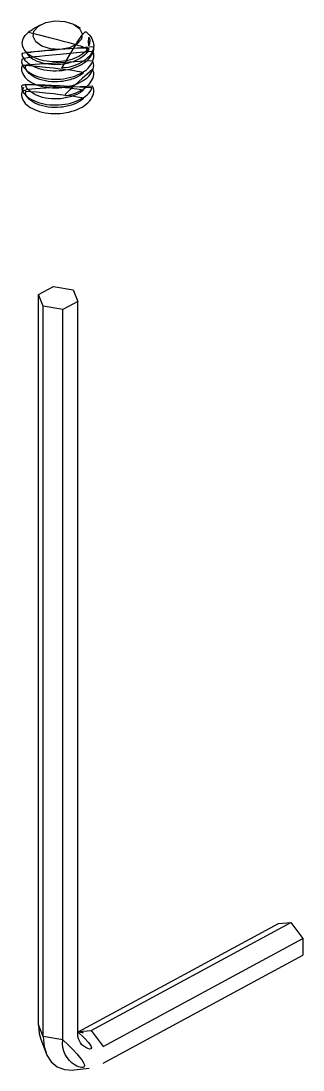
# Model space of a CAD drawing. Extents: x 16296680691 to 16296681342, y -37409617466 to -37409616989.
# Drawn here: x 16296681194.1 to 16296681208.3, y -37409617164.7 to -37409617111.7 of the extents above; entities that cross this region are included whole.
import ezdxf

# ---------------------------------------------------------------- set-up
doc = ezdxf.new("R2010")
doc.units = 0
doc.header["$LTSCALE"] = 10
doc.header["$MEASUREMENT"] = 0
doc.layers.get('0').update_dxf_attribs({"linetype": 'CONTINUOUS'})

msp = doc.modelspace()

# ---------------------------------------------------------------- linework, layer by layer
at = {"color": 7, "linetype": 'Continuous', "lineweight": 25}
for p, q in [((16296681194.641541, -37409617112.142609), (16296681194.441601, -37409617112.256401)), ((16296681195.030729, -37409617111.897438), (16296681194.632759, -37409617112.127258)), ((16296681197.066681, -37409617112.052139), (16296681196.79879, -37409617111.897438)), ((16296681197.54355, -37409617112.847214), (16296681197.54355, -37409617112.716911)), ((16296681194.943859, -37409617125.519608), (16296681195.70303, -37409617125.108437)), ((16296681195.18111, -37409617126.104736), (16296681194.943859, -37409617125.519608)), ((16296681194.943859, -37409617162.449677), (16296681194.943859, -37409617125.519608)), ((16296681195.70303, -37409617125.108437), (16296681196.69945, -37409617125.282387)), ((16296681196.69945, -37409617125.282387), (16296681196.936701, -37409617125.867523)), ((16296681196.936701, -37409617125.867523), (16296681196.177521, -37409617126.278702)), ((16296681196.936701, -37409617162.797592), (16296681196.936701, -37409617125.867523)), ((16296681196.177521, -37409617126.278702), (16296681195.18111, -37409617126.104736)), ((16296681195.18111, -37409617163.034813), (16296681195.18111, -37409617126.104736)), ((16296681196.177521, -37409617163.208771), (16296681196.177521, -37409617126.278702)), ((16296681196.980921, -37409617162.777168), (16296681207.063841, -37409617157.316139)), ((16296681197.59775, -37409617162.731697), (16296681207.68067, -37409617157.270683)), ((16296681207.063841, -37409617157.316139), (16296681207.68067, -37409617157.270683)), ((16296681207.68067, -37409617157.270683), (16296681208.297501, -37409617158.075233)), ((16296681198.214581, -37409617163.536247), (16296681208.297501, -37409617158.075233)), ((16296681208.297501, -37409617158.075233), (16296681208.297501, -37409617158.92524)), ((16296681198.214581, -37409617164.386261), (16296681208.297501, -37409617158.92524)), ((16296681195.18111, -37409617163.034813), (16296681194.943859, -37409617162.449677)), ((16296681195.05167, -37409617163.123444), (16296681195.309, -37409617163.834122)), ((16296681196.177521, -37409617163.208771), (16296681195.18111, -37409617163.034813)), ((16296681196.980921, -37409617162.777168), (16296681197.59775, -37409617162.731697)), ((16296681197.59775, -37409617162.731697), (16296681198.214581, -37409617163.536247)), ((16296681196.747471, -37409617164.719231), (16296681197.49785, -37409617164.628609))]:
    msp.add_line(p, q, dxfattribs=at)
at = {"color": 7, "linetype": 'Continuous', "lineweight": 25, "flags": 128}
for points in [[(16296681196.2766, -37409617111.716904), (16296681196.70693, -37409617111.849411), (16296681197.016661, -37409617112.06691), (16296681197.15864, -37409617112.336273), (16296681197.11125, -37409617112.616501), (16296681196.881701, -37409617112.864929), (16296681196.50495, -37409617113.043732), (16296681196.03834, -37409617113.125687), (16296681195.552919, -37409617113.098343), (16296681195.122589, -37409617112.96582), (16296681194.812851, -37409617112.748322), (16296681194.670879, -37409617112.478958), (16296681194.718269, -37409617112.19873), (16296681194.947821, -37409617111.950302), (16296681195.324579, -37409617111.7715), (16296681195.79118, -37409617111.689537), (16296681196.2766, -37409617111.716904)], [(16296681194.943859, -37409617162.449677), (16296681194.983, -37409617162.873444), (16296681195.05167, -37409617163.123444)], [(16296681195.18111, -37409617163.034813), (16296681195.227539, -37409617163.537537), (16296681195.365061, -37409617163.970642), (16296681195.588381, -37409617164.317482), (16296681195.88892, -37409617164.564728), (16296681196.255131, -37409617164.702888), (16296681196.672939, -37409617164.726639), (16296681196.747471, -37409617164.719231)]]:
    msp.add_lwpolyline(points, dxfattribs=at)
at = {"color": 7, "linetype": 'Continuous', "lineweight": 25}
for centre, radius, start, end in [((16296681196.80242, -37409617112.728203), 0.725872, 342.794074, 68.6501431), ((16296681197.727171, -37409617162.904762), 0.797712, 172.2791947, 307.6616555), ((16296681197.24028, -37409617162.213043), 0.629913, 241.1868124, 304.5745101), ((16296681197.43762, -37409617163.379608), 1.271622, 172.2791947, 307.6616555)]:
    msp.add_arc(centre, radius, start, end, dxfattribs=at)
for points, knots in [([(16296681194.441601, -37409617112.256401), (16296681194.36524, -37409617112.3293), (16296681194.18792, -37409617112.498596), (16296681194.097851, -37409617112.808861), (16296681194.195141, -37409617113.144608), (16296681194.49188, -37409617113.437088), (16296681194.944059, -37409617113.650017), (16296681195.49671, -37409617113.765373), (16296681196.08642, -37409617113.764061), (16296681196.64325, -37409617113.647209), (16296681197.104259, -37409617113.434128), (16296681197.38689, -37409617113.182648), (16296681197.466471, -37409617113.007492), (16296681197.4958, -37409617112.942917)], [0, 0, 0, 0, 0.075533253, 0.1754176, 0.275306692, 0.374580468, 0.471358076, 0.568137847, 0.664534402, 0.758205373, 0.851876932, 0.945392092, 1, 1, 1, 1]), ([(16296681196.126459, -37409617114.067886), (16296681196.180901, -37409617114.065552), (16296681196.43985, -37409617114.054413), (16296681196.87501, -37409617113.915024), (16296681197.34676, -37409617113.665871), (16296681197.654909, -37409617113.327881), (16296681197.768709, -37409617112.949074), (16296681197.66625, -37409617112.575851), (16296681197.445721, -37409617112.29406), (16296681197.23288, -37409617112.172546), (16296681197.172079, -37409617112.137833)], [0, 0, 0, 0, 0.039955925, 0.190043967, 0.340128367, 0.490012354, 0.640083135, 0.790190811, 0.940067876, 1, 1, 1, 1]), ([(16296681197.68082, -37409617113.231773), (16296681197.68685, -37409617113.241203), (16296681197.76763, -37409617113.36763), (16296681197.73564, -37409617113.640678), (16296681197.56155, -37409617114.004852), (16296681197.180599, -37409617114.314377), (16296681196.661989, -37409617114.53466), (16296681196.057819, -37409617114.647423), (16296681195.43751, -37409617114.637321), (16296681194.8717, -37409617114.509483), (16296681194.42135, -37409617114.284813), (16296681194.149099, -37409617113.9879), (16296681194.0571, -37409617113.700119), (16296681194.13876, -37409617113.536018), (16296681194.167601, -37409617113.478073)], [0, 0, 0, 0, 0.007580945, 0.101671895, 0.195732682, 0.289892536, 0.383978593, 0.47807982, 0.572196466, 0.666293351, 0.760396261, 0.854507186, 0.948614449, 1, 1, 1, 1]), ([(16296681197.718269, -37409617112.998466), (16296681197.723669, -37409617113.016777), (16296681197.765511, -37409617113.158386), (16296681197.645241, -37409617113.432617), (16296681197.3538, -37409617113.768341), (16296681196.88026, -37409617114.026047), (16296681196.30307, -37409617114.183891), (16296681195.680321, -37409617114.223442), (16296681195.08536, -37409617114.139549), (16296681194.579981, -37409617113.951027), (16296681194.241329, -37409617113.679352), (16296681194.083611, -37409617113.432243), (16296681194.11095, -37409617113.29454), (16296681194.11657, -37409617113.266228)], [0, 0, 0, 0, 0.015780876, 0.122074968, 0.228362315, 0.334679603, 0.440973303, 0.547253565, 0.653579643, 0.759872125, 0.866145847, 0.972479764, 1, 1, 1, 1]), ([(16296681194.358761, -37409617113.266083), (16296681194.389721, -37409617113.336601), (16296681194.47064, -37409617113.520943), (16296681194.860769, -37409617113.747589), (16296681195.429701, -37409617113.899483), (16296681196.080799, -37409617113.910248), (16296681196.704281, -37409617113.771217), (16296681197.202009, -37409617113.507278), (16296681197.50631, -37409617113.178772), (16296681197.51531, -37409617112.945282), (16296681197.51914, -37409617112.845863)], [0, 0, 0, 0, 0.085406117, 0.223233794, 0.35753491, 0.491836026, 0.629663702, 0.762038848, 0.898670896, 1, 1, 1, 1]), ([(16296681197.67783, -37409617113.705917), (16296681197.698, -37409617113.750679), (16296681197.772751, -37409617113.91658), (16296681197.689091, -37409617114.221977), (16296681197.431459, -37409617114.569778), (16296681196.98926, -37409617114.845993), (16296681196.429211, -37409617115.026352), (16296681195.810289, -37409617115.091591), (16296681195.202829, -37409617115.032288), (16296681194.677271, -37409617114.864227), (16296681194.286671, -37409617114.606773), (16296681194.097851, -37409617114.290771), (16296681194.061489, -37409617114.041077), (16296681194.146311, -37409617113.922157), (16296681194.15836, -37409617113.905273)], [0, 0, 0, 0, 0.035068462, 0.12998445, 0.224883404, 0.319836942, 0.414751039, 0.509644512, 0.604604191, 0.699515632, 0.794403502, 0.889368573, 0.984276586, 1, 1, 1, 1]), ([(16296681194.310381, -37409617113.931099), (16296681194.303101, -37409617113.960457), (16296681194.268499, -37409617114.09993), (16296681194.45466, -37409617114.35421), (16296681194.851549, -37409617114.614441), (16296681195.43169, -37409617114.765198), (16296681196.081921, -37409617114.776749), (16296681196.69762, -37409617114.635696), (16296681197.17025, -37409617114.406303), (16296681197.31691, -37409617114.202782), (16296681197.37752, -37409617114.118683)], [0, 0, 0, 0, 0.037654619, 0.178847828, 0.325856782, 0.469104257, 0.612351732, 0.759360686, 0.900553895, 1, 1, 1, 1]), ([(16296681197.67683, -37409617114.14109), (16296681197.699551, -37409617114.197144), (16296681197.77173, -37409617114.375237), (16296681197.67292, -37409617114.690117), (16296681197.395889, -37409617115.033882), (16296681196.939569, -37409617115.297539), (16296681196.4447, -37409617115.459251), (16296681196.11293, -37409617115.476929), (16296681195.986231, -37409617115.483681)], [0, 0, 0, 0, 0.090472383, 0.287423561, 0.48434857, 0.681361692, 0.878310435, 1, 1, 1, 1]), ([(16296681197.64031, -37409617115.074493), (16296681197.617451, -37409617115.1362), (16296681197.548861, -37409617115.321373), (16296681197.225451, -37409617115.581703), (16296681196.72731, -37409617115.814194), (16296681196.12742, -37409617115.939659), (16296681195.505951, -37409617115.943832), (16296681194.930429, -37409617115.828011), (16296681194.46439, -37409617115.613289), (16296681194.16993, -37409617115.322998), (16296681194.057739, -37409617115.02552), (16296681194.134439, -37409617114.848503), (16296681194.1647, -37409617114.778671)], [0, 0, 0, 0, 0.054631763, 0.16391224, 0.273171907, 0.382437299, 0.491710974, 0.600982571, 0.710249047, 0.819515116, 0.928797602, 1, 1, 1, 1]), ([(16296681194.29623, -37409617114.876091), (16296681194.29566, -37409617114.879143), (16296681194.274349, -37409617114.992287), (16296681194.461029, -37409617115.220253), (16296681194.849899, -37409617115.480492), (16296681195.432011, -37409617115.63118), (16296681196.08226, -37409617115.642967), (16296681196.695921, -37409617115.501007), (16296681197.14572, -37409617115.288696), (16296681197.28039, -37409617115.106789), (16296681197.327209, -37409617115.043533)], [0, 0, 0, 0, 0.004144057, 0.1540202813, 0.3100699044, 0.462126727, 0.6141835496, 0.7702331727, 0.9201093969, 1, 1, 1, 1]), ([(16296681197.67713, -37409617114.993317), (16296681197.694639, -37409617115.027939), (16296681197.77286, -37409617115.182587), (16296681197.70582, -37409617115.479286), (16296681197.471149, -37409617115.83255), (16296681197.04563, -37409617116.118492), (16296681196.496361, -37409617116.310577), (16296681195.88047, -37409617116.389481), (16296681195.268419, -37409617116.343903), (16296681194.729799, -37409617116.186897), (16296681194.323999, -37409617115.938683), (16296681194.10173, -37409617115.626122), (16296681194.070169, -37409617115.29171), (16296681194.216921, -37409617115.092041), (16296681194.288521, -37409617114.994629)], [0, 0, 0, 0, 0.025660613, 0.114616248, 0.203552215, 0.292551442, 0.381504505, 0.470435168, 0.559439371, 0.648389138, 0.737313589, 0.826322136, 0.915267873, 1, 1, 1, 1]), ([(16296681194.186331, -37409617115.060631), (16296681194.15505, -37409617115.100189), (16296681194.099199, -37409617115.170792), (16296681194.113581, -37409617115.247551), (16296681194.1199, -37409617115.281303)], [0, 0, 0, 0, 0.56029546, 1, 1, 1, 1]), ([(16296681194.310381, -37409617115.230141), (16296681194.303101, -37409617115.259506), (16296681194.268499, -37409617115.398972), (16296681194.45466, -37409617115.653259), (16296681194.851549, -37409617115.91349), (16296681195.4317, -37409617116.064247), (16296681196.0819, -37409617116.075783), (16296681196.69772, -37409617115.934776), (16296681197.17193, -37409617115.704231), (16296681197.31941, -37409617115.49926), (16296681197.380939, -37409617115.413727)], [0, 0, 0, 0, 0.037592859, 0.178554484, 0.325322315, 0.468334837, 0.611347359, 0.75811519, 0.899076815, 1, 1, 1, 1])]:
    msp.add_open_spline(points, degree=3, knots=knots, dxfattribs=at)

doc.saveas('drawing.dxf')
